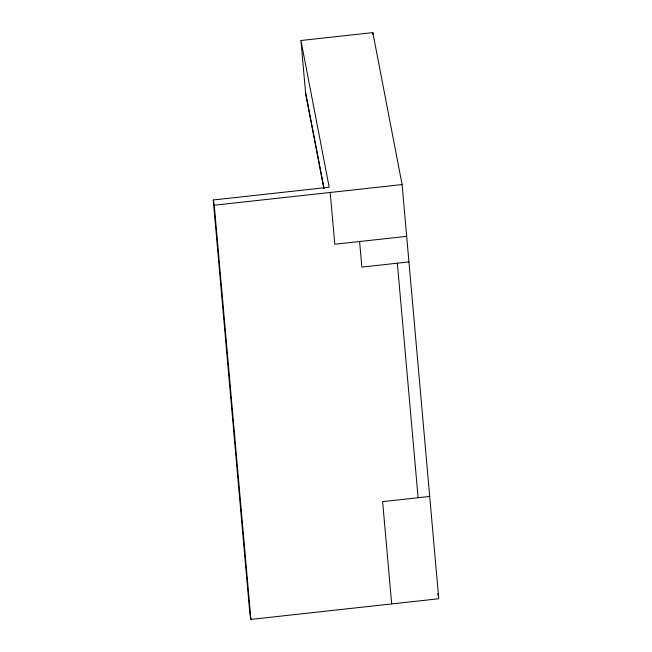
<?xml version="1.0" encoding="UTF-8"?>
<svg xmlns="http://www.w3.org/2000/svg" width="652" height="652" viewBox="0 0 652 652"><rect width="100%" height="100%" fill="white"/><g stroke="black" fill="none" stroke-linecap="round" stroke-linejoin="round"><path stroke-width="0.98" d="M300.939 40.505L372.83 32.6L402.097 184.565L438.755 598.756L250.914 619.4L249.903 614.16L213.245 199.977L329.195 187.23L300.939 40.505L305.674 93.929L323.889 188.518M213.245 199.977L214.255 205.217L402.097 184.565M406.677 236.342L334.786 244.247L330.205 192.47M408.943 261.917L361.868 267.092L359.602 241.517M429.701 496.449L382.626 501.624L391.681 603.931M437.794 593.752L438.177 595.757M305.527 92.274L323.979 188.094M397.345 263.196L418.103 497.729M372.83 32.6L373.009 34.629M214.255 205.217L250.914 619.4"/></g></svg>
